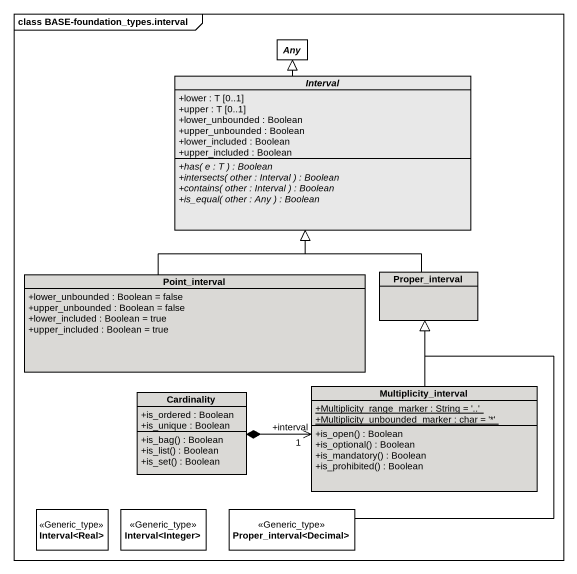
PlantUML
@startuml
mainframe class BASE-foundation_types.interval
hide circle
hide empty members
skinparam classAttributeIconSize 0
abstract class Any #FFFFFF
abstract class Interval #E8E8E8 {
  +lower : T [0..1]
  +upper : T [0..1]
  +lower_unbounded : Boolean
  +upper_unbounded : Boolean
  +lower_included : Boolean
  +upper_included : Boolean
  {abstract} +has( e : T ) : Boolean
  {abstract} +intersects( other : Interval ) : Boolean
  {abstract} +contains( other : Interval ) : Boolean
  {abstract} +is_equal( other : Any ) : Boolean
}
class Point_interval #DAD9D6 {
  +lower_unbounded : Boolean = false
  +upper_unbounded : Boolean = false
  +lower_included : Boolean = true
  +upper_included : Boolean = true
}
class Proper_interval #DAD9D6
class Cardinality #DAD9D6 {
  +is_ordered : Boolean
  +is_unique : Boolean
  +is_bag() : Boolean
  +is_list() : Boolean
  +is_set() : Boolean
}
class Multiplicity_interval #DAD9D6 {
  {static} +Multiplicity_range_marker : String = '..'
  {static} +Multiplicity_unbounded_marker : char = '*'
  +is_open() : Boolean
  +is_optional() : Boolean
  +is_mandatory() : Boolean
  +is_prohibited() : Boolean
}
class "Interval<Real>" as Interval_Real <<Generic_type>> #FFFFFF
class "Interval<Integer>" as Interval_Integer <<Generic_type>> #FFFFFF
class "Proper_interval<Decimal>" as Proper_interval_Decimal <<Generic_type>> #FFFFFF
Interval -up-|> Any
Point_interval -up-|> Interval
Proper_interval -up-|> Interval
Multiplicity_interval -up-|> Proper_interval
Multiplicity_interval "+interval\n1" <-left-* Cardinality
Proper_interval_Decimal -up-|> Proper_interval
@enduml
